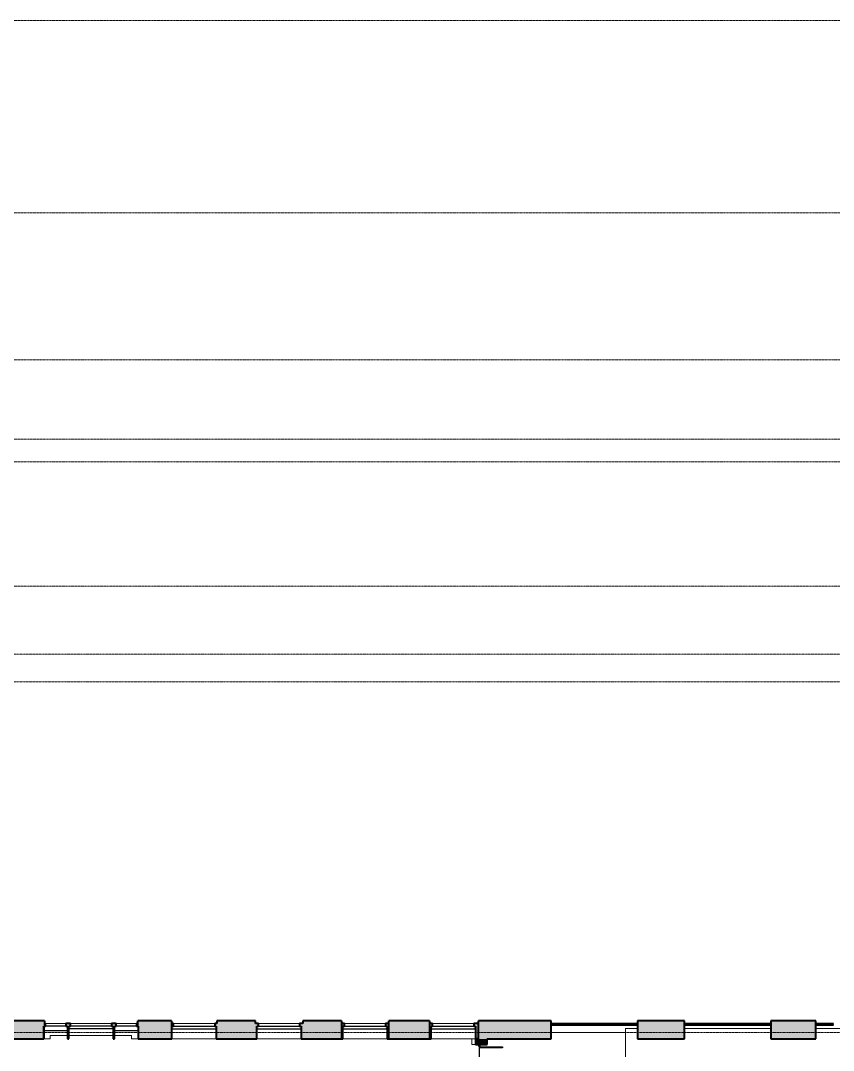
# Model space of a CAD drawing. Header units: millimetres. Extents: x -13853 to 411335, y -23261 to 161252.
# Drawn here: x 131918 to 167845, y 45088 to 90605 of the extents above; entities that cross this region are included whole.
import ezdxf

# ---------------------------------------------------------------- set-up
doc = ezdxf.new("R2010")
doc.units = ezdxf.units.MM
doc.linetypes.add('ADSK_Линия сетки', pattern=[21, 12, -3, 3, -3])
for name, color, linetype, lineweight in [('Двери', 7, 'Continuous', 18), ('Импосты витража', 7, 'Continuous', 18), ('Каркас_Импост', 7, 'Continuous', 30), ('Окна', 7, 'Continuous', 18), ('Оси', 7, 'Continuous', 9), ('Остекление', 7, 'Continuous', 30), ('Панели витража', 7, 'Continuous', 18), ('Перекрытия', 7, 'Continuous', 18), ('Стены', 7, 'Continuous', 18), ('Стены разрез', 7, 'Continuous', 40)]:
    doc.layers.add(name, color=color, linetype=linetype, lineweight=lineweight)

# ---------------------------------------------------------------- blocks, each defined once
blk = doc.blocks.new('ИРНИТУ-Окно-ГОСТ23166-99_2_1_Створка - 1000 x 2350-1055992-001_Весь этаж')
at = {"layer": 'Каркас_Импост'}
for p, q in [((-1018.1, -20), (21.9, -20)), ((-1018.1, -220), (-1018.1, -20)), ((-1018.1, -20), (-983.1, -20)), ((-1018.1, -220), (21.9, -220)), ((-1018.1, -220), (-983.1, -220)), ((21.9, -20), (-13.1, -20)), ((21.9, -220), (-13.1, -220)), ((21.9, -220), (21.9, -20))]:
    blk.add_line(p, q, dxfattribs=at)
blk = doc.blocks.new('ИРНИТУ-Окно-ГОСТ23166-99_4_2_Створки - 1920 x 2350-949207-001_Весь этаж')
at = {"layer": 'Каркас_Импост'}
for p, q in [((-1018.1, -100), (941.9, -100)), ((-1018.1, -220), (-1018.1, -100)), ((-1018.1, -100), (-983.1, -100)), ((-1018.1, -220), (941.9, -220)), ((-1018.1, -220), (-983.1, -220)), ((941.9, -100), (906.9, -100)), ((941.9, -220), (906.9, -220)), ((941.9, -220), (941.9, -100))]:
    blk.add_line(p, q, dxfattribs=at)
blk = doc.blocks.new('ИРНИТУ-Окно-ГОСТ23166-99_4_2_Створки - 1920 x 2350-934199-001_Весь этаж')
at = {"layer": 'Каркас_Импост'}
for p, q in [((-1018.1, 220), (941.9, 220)), ((-1018.1, 220), (-1018.1, 100)), ((-1018.1, 220), (-983.1, 220)), ((-1018.1, 100), (941.9, 100)), ((-1018.1, 100), (-983.1, 100)), ((941.9, 220), (906.9, 220)), ((941.9, 100), (906.9, 100)), ((941.9, 220), (941.9, 100))]:
    blk.add_line(p, q, dxfattribs=at)
blk = doc.blocks.new('Системная панель - ADSK_Cтеклопакет_25-947122-001_Весь этаж')
at = {"layer": 'Панели витража'}
for p, q in [((362.5, 12.5), (-362.5, 12.5)), ((-362.5, 12.5), (-362.5, -12.5)), ((362.5, -12.5), (362.5, 12.5)), ((-362.5, -12.5), (362.5, -12.5))]:
    blk.add_line(p, q, dxfattribs=at)
blk = doc.blocks.new('Прямоугольный импост - 50х100-947115-001_Весь этаж')
at = {"layer": 'Импосты витража'}
for p, q in [((156145, 46294), (155420, 46294)), ((156145, 46194), (155420, 46194))]:
    blk.add_line(p, q, dxfattribs=at)
blk = doc.blocks.new('Прямоугольный импост - 50х100-947123-001_Весь этаж')
at = {"layer": 'Импосты витража'}
for p, q in [((-50, 50), (0, 50)), ((-50, -50), (-50, 50)), ((0, 50), (0, -50)), ((0, -50), (-50, -50))]:
    blk.add_line(p, q, dxfattribs=at)
blk = doc.blocks.new('Системная панель - ADSK_Cтеклопакет_25-947125-001_Весь этаж')
at = {"layer": 'Панели витража'}
for p, q in [((527.5, 12.5), (-527.5, 12.5)), ((-527.5, 12.5), (-527.5, -12.5)), ((527.5, -12.5), (527.5, 12.5)), ((-527.5, -12.5), (527.5, -12.5))]:
    blk.add_line(p, q, dxfattribs=at)
blk = doc.blocks.new('Прямоугольный импост - 50х100-947117-001_Весь этаж')
at = {"layer": 'Импосты витража'}
for p, q in [((157250, 46294), (156195, 46294)), ((157250, 46194), (156195, 46194))]:
    blk.add_line(p, q, dxfattribs=at)
blk = doc.blocks.new('Прямоугольный импост - 50х100-947127-001_Весь этаж')
at = {"layer": 'Импосты витража'}
for p, q in [((0, 50), (-50, 50)), ((-50, 50), (-50, -50)), ((0, -50), (0, 50)), ((-50, -50), (0, -50))]:
    blk.add_line(p, q, dxfattribs=at)
blk = doc.blocks.new('Прямоугольный импост - 50х100-947118-001_Весь этаж')
at = {"layer": 'Импосты витража'}
for p, q in [((-25, 50), (25, 50)), ((-25, -50), (-25, 50)), ((25, 50), (25, -50)), ((25, -50), (-25, -50))]:
    blk.add_line(p, q, dxfattribs=at)
blk = doc.blocks.new('Противодымная перегородка Тип3 - Противодымная перегородка Тип3-1195224-001_Весь этаж')
at = {"layer": 'Каркас_Импост'}
for p, q in [((-1000, 1020), (-950, 1020)), ((-1000, 920), (-1000, 1020)), ((-950, 920), (-1000, 920)), ((-950, 1020), (-950, 920)), ((950, 1020), (1000, 1020)), ((950, 920), (950, 1020)), ((1000, 920), (950, 920)), ((1000, 1020), (1000, 920)), ((-1110, 25), (-1010, 25)), ((-1110, -25), (-1110, 25)), ((-1010, 25), (-1010, 10)), ((-1000, 125), (-950, 125)), ((-1000, 25), (-1000, 125)), ((-950, 25), (-1000, 25)), ((-950, 125), (-950, 25)), ((950, 125), (1000, 125)), ((950, 25), (950, 125)), ((1000, 25), (950, 25)), ((1000, 125), (1000, 25)), ((1010, 25), (1110, 25)), ((1010, 10), (1010, 25)), ((1110, 25), (1110, -25)), ((-1010, -25), (-1110, -25)), ((-1010, -10), (-1010, -25)), ((1010, -25), (1010, -10)), ((1110, -25), (1010, -25))]:
    blk.add_line(p, q, dxfattribs=at)
at = {"layer": 'Каркас_Импост', "lineweight": 18}
for p, q in [((-1000, 920), (-1000, 125)), ((-950, 125), (-950, 920)), ((950, 920), (950, 125)), ((1000, 125), (1000, 920))]:
    blk.add_line(p, q, dxfattribs=at)
at = {"layer": 'Остекление'}
for p, q in [((-985, 920), (-965, 920)), ((-985, 125), (-985, 920)), ((-965, 920), (-965, 125)), ((965, 920), (985, 920)), ((965, 125), (965, 920)), ((985, 920), (985, 125)), ((-965, 125), (-985, 125)), ((985, 125), (965, 125))]:
    blk.add_line(p, q, dxfattribs=at)
at = {"layer": 'Остекление', "lineweight": 18}
for p, q in [((-1010, 10), (1010, 10)), ((-1010, -10), (-1010, 10)), ((1010, -10), (1010, 10)), ((1010, -10), (-1010, -10))]:
    blk.add_line(p, q, dxfattribs=at)

msp = doc.modelspace()

# ---------------------------------------------------------------- hatches: boundary and pattern name
at = {"layer": 'Стены'}
h = msp.add_hatch(color=256, dxfattribs=at)
h.paths.add_polyline_path([(141785, 45595), (142296, 45595), (142296, 46395), (140593, 46395), (140593, 45595)], flags=0)
h.paths.add_polyline_path([(152536, 45595), (154245, 45595), (154245, 46395), (152156, 46395), (152156, 45595)], flags=0)
h.paths.add_polyline_path([(144396, 45595), (146096, 45595), (146096, 46395), (144396, 46395)], flags=0)
h.paths.add_polyline_path([(148196, 45595), (149996, 45595), (149996, 46395), (148196, 46395)], flags=0)
h.paths.add_polyline_path([(120688, 45595), (122294, 45595), (122294, 46395), (120496, 46395), (120496, 45595)], flags=0)
h.paths.add_polyline_path([(125830, 45595), (125830, 46395), (124394, 46395), (124394, 45595), (124907, 45595)], flags=0)
h.paths.add_polyline_path([(137108, 45595), (138593, 45595), (138593, 46395), (137093, 46395), (137093, 46155), (137108, 46155)], flags=0)
h.paths.add_polyline_path([(118396, 45595), (118396, 46395), (115286, 46395), (115286, 45595), (116468, 45595)], flags=0)
h.paths.add_polyline_path([(131469, 45595), (132948, 45595), (132948, 46155), (132969, 46155), (132969, 46395), (131469, 46395)], flags=0)
h.paths.add_polyline_path([(127830, 45595), (129469, 45595), (129469, 46395), (127830, 46395)], flags=0)
h = msp.add_hatch(color=256, dxfattribs=at)
h.paths.add_polyline_path([(136068, 45595), (136068, 46155), (136138, 46155), (136138, 46275), (135938, 46275), (135938, 46155), (136008, 46155), (136008, 45595)], flags=0)
h.paths.add_polyline_path([(134048, 45595), (134048, 46155), (134118, 46155), (134118, 46275), (133918, 46275), (133918, 46155), (133988, 46155), (133988, 45595)], flags=0)
h.paths.add_polyline_path([(137093, 46155), (137093, 46275), (137038, 46275), (137038, 46155)], flags=0)
h.paths.add_polyline_path([(133018, 46155), (133018, 46275), (132969, 46275), (132969, 46155)], flags=0)
h = msp.add_hatch(color=256, dxfattribs=at)
h.paths.add_polyline_path([(138593, 45595), (138608, 45595), (138608, 46155), (138678, 46155), (138678, 46275), (138593, 46275)], flags=0)
h.paths.add_polyline_path([(140593, 45595), (140593, 46275), (140498, 46275), (140498, 46155), (140568, 46155), (140568, 45595)], flags=0)
h = msp.add_hatch(color=256, dxfattribs=at)
h.paths.add_polyline_path([(144319, 45595), (144396, 45595), (144396, 46275), (144249, 46275), (144249, 46155), (144319, 46155)], flags=0)
h.paths.add_polyline_path([(142296, 45595), (142359, 45595), (142359, 46155), (142429, 46155), (142429, 46275), (142296, 46275)], flags=0)
h = msp.add_hatch(color=256, dxfattribs=at)
h.paths.add_polyline_path([(148119, 45595), (148196, 45595), (148196, 46275), (148049, 46275), (148049, 46155), (148119, 46155)], flags=0)
h.paths.add_polyline_path([(146159, 45595), (146159, 46155), (146229, 46155), (146229, 46275), (146096, 46275), (146096, 45595)], flags=0)
h = msp.add_hatch(color=256, dxfattribs=at)
h.paths.add_polyline_path([(150059, 45595), (150059, 46155), (150129, 46155), (150129, 46275), (149996, 46275), (149996, 45595)], flags=0)
h.paths.add_polyline_path([(152019, 45595), (152156, 45595), (152156, 46275), (151949, 46275), (151949, 46155), (152019, 46155)], flags=0)
h = msp.add_hatch(color=256, dxfattribs=at)
h.paths.add_polyline_path([(161270, 45595), (161270, 46395), (159180, 46395), (159180, 45595)], flags=0)
h.paths.add_polyline_path([(176880, 45595), (181045, 45595), (181045, 46395), (176880, 46395)], flags=0)
h.paths.add_polyline_path([(170880, 45595), (173070, 45595), (173070, 46395), (170880, 46395)], flags=0)
h.paths.add_polyline_path([(167070, 45595), (167070, 46395), (165080, 46395), (165080, 45595)], flags=0)
h.paths.add_polyline_path([(155370, 45595), (155370, 46395), (154245, 46395), (154245, 45595), (154444, 45595)], flags=0)
msp.add_hatch(color=256, dxfattribs=at).paths.add_polyline_path([(152019, 45355), (152536, 45355), (152536, 45595), (152019, 45595)], flags=0)

# ---------------------------------------------------------------- linework, layer by layer
at = {"layer": 'Оси', "linetype": 'ADSK_Линия сетки'}
for p, q in [((-13035, 90605), (410517, 90605)), ((-13035, 82105), (410517, 82105)), ((-13035, 75605), (410517, 75605)), ((-13035, 72105), (410517, 72105)), ((-13035, 71105), (410517, 71105)), ((-13035, 65605), (410517, 65605)), ((410517, 62605), (-13035, 62605)), ((410517, 61385), (-13035, 61385)), ((410517, 45885), (-13035, 45885)), ((152196, 45395), (152196, -22443))]:
    msp.add_line(p, q, dxfattribs=at)
at = {"layer": 'Перекрытия'}
for p, q in [((159180, 46049), (158655, 46049)), ((158655, 37134), (158655, 46049)), ((165080, 46049), (161270, 46049)), ((170880, 46049), (167070, 46049)), ((158655, 45885), (155370, 45885))]:
    msp.add_line(p, q, dxfattribs=at)
at = {"layer": 'Стены'}
for p, q in [((132969, 46155), (132969, 45595)), ((133018, 46275), (133918, 46275)), ((134118, 46275), (135938, 46275)), ((136138, 46275), (137038, 46275)), ((137093, 45595), (137093, 46155)), ((138678, 46275), (140498, 46275)), ((142429, 46275), (144249, 46275)), ((146229, 46275), (148049, 46275)), ((150129, 46275), (151949, 46275)), ((133223, 45595), (132948, 45595)), ((133223, 45595), (133223, 45745)), ((133223, 45745), (133988, 45745)), ((134048, 45745), (136008, 45745)), ((136068, 45745), (136823, 45745)), ((136823, 45745), (136823, 45595)), ((137108, 45595), (136823, 45595)), ((140568, 45595), (138608, 45595)), ((144319, 45595), (142359, 45595)), ((148119, 45595), (146159, 45595)), ((152019, 45595), (150059, 45595)), ((151856, 45355), (151856, 45595)), ((152019, 45355), (151856, 45355))]:
    msp.add_line(p, q, dxfattribs=at)
at = {"layer": 'Стены разрез'}
for p, q in [((132969, 46395), (131469, 46395)), ((132948, 45595), (132948, 46155)), ((132948, 46155), (133018, 46155)), ((132969, 46395), (132969, 46155)), ((133018, 46275), (132969, 46275)), ((133018, 46155), (133018, 46275)), ((134118, 46275), (133918, 46275)), ((133918, 46275), (133918, 46155)), ((133918, 46155), (133988, 46155)), ((133988, 46155), (133988, 45595)), ((134048, 45595), (134048, 46155)), ((134048, 46155), (134118, 46155)), ((134118, 46155), (134118, 46275)), ((136138, 46275), (135938, 46275)), ((135938, 46275), (135938, 46155)), ((135938, 46155), (136008, 46155)), ((136008, 46155), (136008, 45595)), ((136068, 45595), (136068, 46155)), ((136068, 46155), (136138, 46155)), ((136138, 46155), (136138, 46275)), ((137093, 46275), (137038, 46275)), ((137038, 46275), (137038, 46155)), ((137038, 46155), (137108, 46155)), ((138593, 46395), (137093, 46395)), ((137093, 46155), (137093, 46395)), ((137108, 46155), (137108, 45595)), ((138593, 46395), (138593, 45595)), ((138678, 46275), (138593, 46275)), ((138608, 45595), (138608, 46155)), ((138608, 46155), (138678, 46155)), ((138678, 46155), (138678, 46275)), ((140593, 46275), (140498, 46275)), ((140498, 46275), (140498, 46155)), ((140498, 46155), (140568, 46155)), ((140568, 46155), (140568, 45595)), ((142296, 46395), (140593, 46395)), ((140593, 46395), (140593, 46275)), ((142296, 46275), (142296, 46395)), ((142429, 46275), (142296, 46275)), ((142359, 45595), (142359, 46155)), ((142359, 46155), (142429, 46155)), ((142429, 46155), (142429, 46275)), ((144396, 46275), (144249, 46275)), ((144249, 46275), (144249, 46155)), ((144249, 46155), (144319, 46155)), ((144319, 46155), (144319, 45595)), ((146096, 46395), (144396, 46395)), ((144396, 46395), (144396, 46275)), ((146096, 46395), (146096, 45595)), ((146229, 46275), (146096, 46275)), ((146159, 45595), (146159, 46155)), ((146159, 46155), (146229, 46155)), ((146229, 46155), (146229, 46275)), ((148196, 46275), (148049, 46275)), ((148049, 46275), (148049, 46155)), ((148049, 46155), (148119, 46155)), ((148119, 46155), (148119, 45595)), ((149996, 46395), (148196, 46395)), ((148196, 45595), (148196, 46395)), ((149996, 46395), (149996, 45595)), ((150129, 46275), (149996, 46275)), ((150059, 45595), (150059, 46155)), ((150059, 46155), (150129, 46155)), ((150129, 46155), (150129, 46275)), ((152156, 46275), (151949, 46275)), ((151949, 46275), (151949, 46155)), ((151949, 46155), (152019, 46155)), ((152019, 46155), (152019, 45355)), ((155370, 46395), (152156, 46395)), ((152156, 45595), (152156, 46395)), ((155370, 45595), (155370, 46395)), ((161270, 46395), (159180, 46395)), ((159180, 46395), (159180, 45595)), ((161270, 45595), (161270, 46395)), ((167070, 46395), (165080, 46395)), ((165080, 46395), (165080, 45595)), ((167070, 45595), (167070, 46395)), ((131451, 45595), (132948, 45595)), ((133988, 45595), (134048, 45595)), ((136008, 45595), (136068, 45595)), ((137108, 45595), (138608, 45595)), ((140568, 45595), (142359, 45595)), ((144319, 45595), (146159, 45595)), ((148119, 45595), (150059, 45595)), ((152156, 45595), (152019, 45595)), ((152536, 45595), (155370, 45595)), ((152536, 45355), (152536, 45595)), ((159180, 45595), (161270, 45595)), ((165080, 45595), (167070, 45595)), ((152019, 45355), (152536, 45355))]:
    msp.add_line(p, q, dxfattribs=at)

# ---------------------------------------------------------------- block references
at = {"layer": 'Двери', "rotation": 270}
msp.add_blockref('Противодымная перегородка Тип3 - Противодымная перегородка Тип3-1195224-001_Весь этаж', (152196, 44245), dxfattribs=at)
at = {"layer": 'Импосты витража', "rotation": 180}
for p in [(155370, 46244), (161270, 46244), (167070, 46244)]:
    msp.add_blockref('Прямоугольный импост - 50х100-947127-001_Весь этаж', p, dxfattribs=at)
at = {"layer": 'Импосты витража'}
for name, p in [('Прямоугольный импост - 50х100-947115-001_Весь этаж', (0, 0)), ('Прямоугольный импост - 50х100-947117-001_Весь этаж', (0, 0)), ('Прямоугольный импост - 50х100-947117-001_Весь этаж', (1105, 0)), ('Прямоугольный импост - 50х100-947115-001_Весь этаж', (2985, 0)), ('Прямоугольный импост - 50х100-947115-001_Весь этаж', (5900, 0)), ('Прямоугольный импост - 50х100-947117-001_Весь этаж', (5900, 0)), ('Прямоугольный импост - 50х100-947117-001_Весь этаж', (7005, 0)), ('Прямоугольный импост - 50х100-947115-001_Весь этаж', (8885, 0)), ('Прямоугольный импост - 50х100-947115-001_Весь этаж', (11700, 0))]:
    msp.add_blockref(name, p, dxfattribs=at)
at = {"layer": 'Импосты витража', "extrusion": (0, 0, -1), "rotation": 180}
for name, p in [('Прямоугольный импост - 50х100-947118-001_Весь этаж', (-156170, 46244)), ('Прямоугольный импост - 50х100-947118-001_Весь этаж', (-157275, 46244)), ('Прямоугольный импост - 50х100-947118-001_Весь этаж', (-158380, 46244)), ('Прямоугольный импост - 50х100-947123-001_Весь этаж', (-159180, 46244)), ('Прямоугольный импост - 50х100-947118-001_Весь этаж', (-162070, 46244)), ('Прямоугольный импост - 50х100-947118-001_Весь этаж', (-163175, 46244)), ('Прямоугольный импост - 50х100-947118-001_Весь этаж', (-164280, 46244)), ('Прямоугольный импост - 50х100-947123-001_Весь этаж', (-165080, 46244))]:
    msp.add_blockref(name, p, dxfattribs=at)
at = {"layer": 'Окна', "rotation": 180}
for name, p in [('ИРНИТУ-Окно-ГОСТ23166-99_2_1_Створка - 1000 x 2350-1055992-001_Весь этаж', (132970, 45935)), ('ИРНИТУ-Окно-ГОСТ23166-99_4_2_Створки - 1920 x 2350-949207-001_Весь этаж', (134990, 45935)), ('ИРНИТУ-Окно-ГОСТ23166-99_2_1_Створка - 1000 x 2350-1055992-001_Весь этаж', (136090, 45935))]:
    msp.add_blockref(name, p, dxfattribs=at)
at = {"layer": 'Окна'}
for p in [(139627, 45935), (143377, 45935), (147177, 45935), (151077, 45935)]:
    msp.add_blockref('ИРНИТУ-Окно-ГОСТ23166-99_4_2_Створки - 1920 x 2350-934199-001_Весь этаж', p, dxfattribs=at)
at = {"layer": 'Панели витража'}
for name, p in [('Системная панель - ADSK_Cтеклопакет_25-947122-001_Весь этаж', (155783, 46244)), ('Системная панель - ADSK_Cтеклопакет_25-947125-001_Весь этаж', (156723, 46244)), ('Системная панель - ADSK_Cтеклопакет_25-947125-001_Весь этаж', (157828, 46244)), ('Системная панель - ADSK_Cтеклопакет_25-947122-001_Весь этаж', (158768, 46244)), ('Системная панель - ADSK_Cтеклопакет_25-947122-001_Весь этаж', (161683, 46244)), ('Системная панель - ADSK_Cтеклопакет_25-947125-001_Весь этаж', (162623, 46244)), ('Системная панель - ADSK_Cтеклопакет_25-947125-001_Весь этаж', (163728, 46244)), ('Системная панель - ADSK_Cтеклопакет_25-947122-001_Весь этаж', (164668, 46244)), ('Системная панель - ADSK_Cтеклопакет_25-947122-001_Весь этаж', (167483, 46244))]:
    msp.add_blockref(name, p, dxfattribs=at)

doc.saveas('drawing.dxf')
